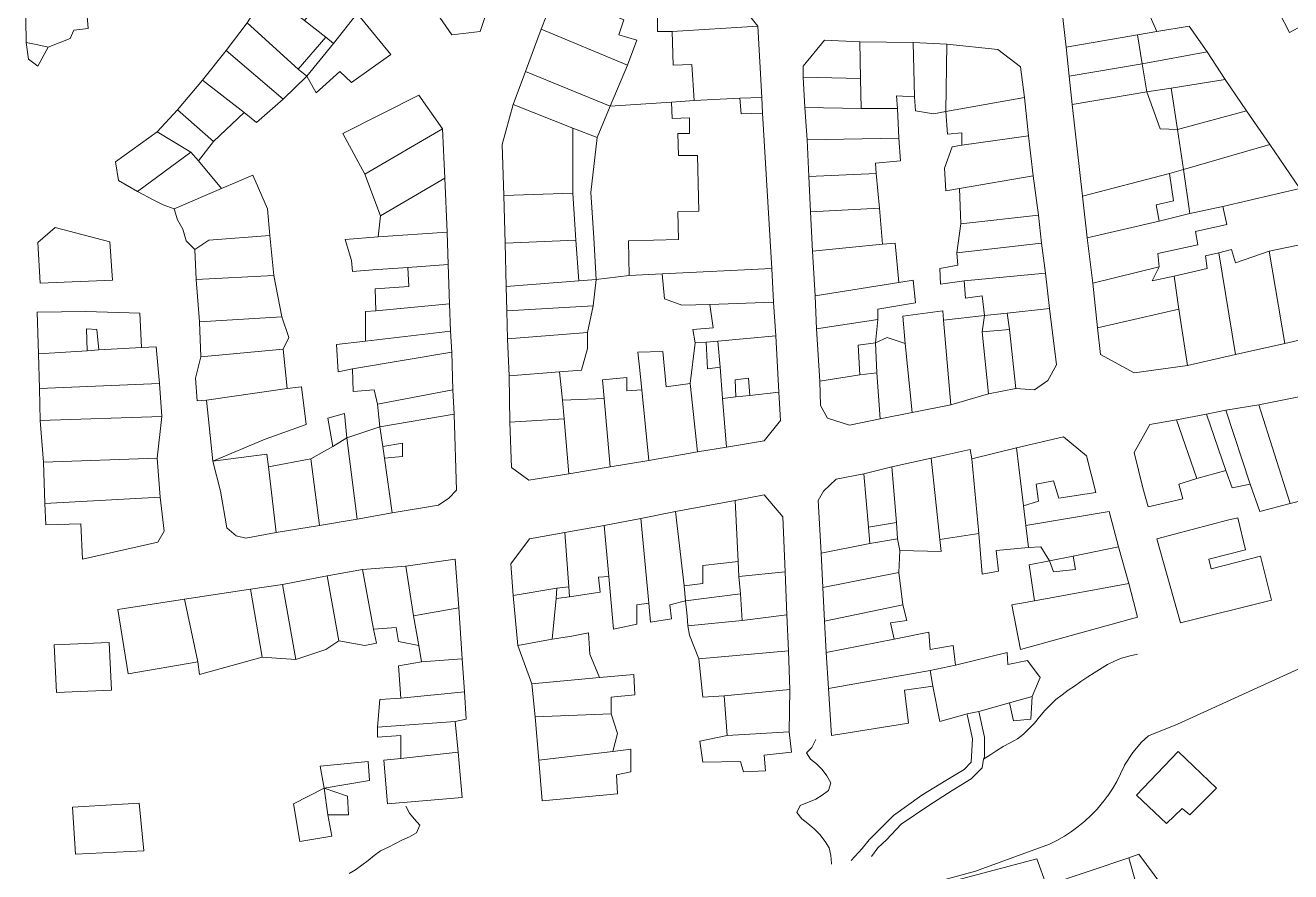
# Model space of a CAD drawing. Header units: inches. Extents: x 1138763 to 1140867, y 1050756 to 1053008.
# Drawn here: x 1140231.6 to 1140433.3, y 1051639.3 to 1051774.2 of the extents above; entities that cross this region are included whole.
import ezdxf

# ---------------------------------------------------------------- set-up
doc = ezdxf.new("R2010")
doc.units = ezdxf.units.IN
doc.header["$MEASUREMENT"] = 0
for name, color, linetype, lineweight in [('LimEdif_AM', 44, 'Continuous', 5), ('ViaPrin_AM', 1, 'Continuous', 15), ('ViaSec_AM', 1, 'Continuous', 18)]:
    doc.layers.add(name, color=color, linetype=linetype, lineweight=lineweight)

msp = doc.modelspace()

# ---------------------------------------------------------------- linework, layer by layer
at = {"layer": 'LimEdif_AM'}
for points in [[(1140245.06, 1051784.62), (1140249.81, 1051784.5), (1140248.94, 1051779.37), (1140248.06, 1051777.87), (1140241.31, 1051777), (1140241.56, 1051773.75), (1140239.31, 1051773.5), (1140238.69, 1051772.12), (1140235.19, 1051770.75), (1140233.56, 1051771.12), (1140231.69, 1051771.5), (1140231.56, 1051782.5), (1140235.81, 1051783.5), (1140245.06, 1051784.62)], [(1140280.94, 1051781.12), (1140284.44, 1051776.12), (1140280.69, 1051771.37), (1140279.44, 1051772.37), (1140276.06, 1051775), (1140280.94, 1051781.12)], [(1140300.06, 1051781.87), (1140304.81, 1051775.5), (1140304.06, 1051773.25), (1140299.56, 1051772.75), (1140295.81, 1051778.12), (1140300.06, 1051781.87)], [(1140409.56, 1051780.12), (1140410.44, 1051776.62), (1140411.94, 1051773.25), (1140408.81, 1051772.75), (1140397.44, 1051770.75), (1140396.81, 1051776.37), (1140401.19, 1051777.75), (1140409.56, 1051780.12)], [(1140436.06, 1051780.5), (1140438.31, 1051775.87), (1140434.44, 1051773.87), (1140433.06, 1051773.12), (1140430.69, 1051777.75), (1140436.06, 1051780.5)], [(1140276.06, 1051775), (1140279.44, 1051772.37), (1140275.06, 1051767.25), (1140266.94, 1051774.62), (1140270.06, 1051779.62), (1140276.06, 1051775)], [(1140326.94, 1051775.12), (1140326.19, 1051772.75), (1140329.06, 1051771.87), (1140327.56, 1051767.87), (1140313.81, 1051773.62), (1140316.19, 1051779.75), (1140326.94, 1051775.12)], [(1140344.56, 1051778.87), (1140348.31, 1051774.12), (1140334.69, 1051773.25), (1140332.31, 1051773.25), (1140332.31, 1051778.5), (1140337.19, 1051778.62), (1140344.56, 1051778.87)], [(1140284.44, 1051776.12), (1140289.81, 1051769.62), (1140283.56, 1051765.12), (1140281.69, 1051766.87), (1140277.94, 1051763.5), (1140276.44, 1051766.12), (1140280.69, 1051771.37), (1140284.44, 1051776.12)], [(1140263.56, 1051770.25), (1140266.94, 1051774.62), (1140275.06, 1051767.25), (1140276.44, 1051766.12), (1140272.69, 1051762.5), (1140263.56, 1051770.25)], [(1140348.31, 1051774.12), (1140348.94, 1051762.75), (1140345.44, 1051762.62), (1140338.19, 1051762.25), (1140337.81, 1051768), (1140334.81, 1051767.87), (1140334.69, 1051773.25), (1140348.31, 1051774.12)], [(1140411.94, 1051773.25), (1140417.06, 1051774.12), (1140419.94, 1051770), (1140409.56, 1051768.12), (1140408.81, 1051772.75), (1140411.94, 1051773.25)], [(1140280.69, 1051771.37), (1140276.44, 1051766.12), (1140275.06, 1051767.25), (1140279.44, 1051772.37), (1140280.69, 1051771.37)], [(1140327.56, 1051767.87), (1140324.81, 1051761.37), (1140311.31, 1051766.87), (1140313.81, 1051773.62), (1140327.56, 1051767.87)], [(1140408.81, 1051772.75), (1140409.56, 1051768.12), (1140397.94, 1051766.12), (1140397.44, 1051770.75), (1140408.81, 1051772.75)], [(1140235.19, 1051770.75), (1140233.56, 1051767.75), (1140232.06, 1051768.87), (1140231.69, 1051771.5), (1140233.56, 1051771.12), (1140235.19, 1051770.75)], [(1140259.81, 1051765.5), (1140263.56, 1051770.25), (1140272.69, 1051762.5), (1140268.44, 1051758.75), (1140266.44, 1051760.37), (1140259.81, 1051765.5)], [(1140355.56, 1051766), (1140355.56, 1051767.75), (1140358.94, 1051771.87), (1140364.56, 1051771.62), (1140364.69, 1051765.75), (1140355.56, 1051766)], [(1140364.56, 1051771.62), (1140373.06, 1051771.5), (1140373.31, 1051762.87), (1140370.44, 1051763), (1140370.56, 1051761), (1140364.81, 1051761), (1140364.69, 1051765.75), (1140364.56, 1051771.62)], [(1140373.06, 1051771.5), (1140378.44, 1051771.25), (1140378.31, 1051760.5), (1140376.31, 1051760.12), (1140373.44, 1051760.62), (1140373.31, 1051762.87), (1140373.06, 1051771.5)], [(1140378.44, 1051771.25), (1140386.56, 1051770.37), (1140390.19, 1051767.62), (1140390.81, 1051762.75), (1140378.31, 1051760.5), (1140378.44, 1051771.25)], [(1140409.56, 1051768.12), (1140410.31, 1051763.62), (1140398.44, 1051761.62), (1140397.94, 1051766.12), (1140409.56, 1051768.12)], [(1140419.94, 1051770), (1140422.81, 1051765.62), (1140414.19, 1051764.25), (1140410.31, 1051763.62), (1140409.56, 1051768.12), (1140419.94, 1051770)], [(1140309.31, 1051761.62), (1140311.31, 1051766.87), (1140324.81, 1051761.37), (1140322.69, 1051756.37), (1140318.81, 1051757.87), (1140309.31, 1051761.62)], [(1140255.81, 1051760.75), (1140259.81, 1051765.5), (1140266.44, 1051760.37), (1140261.56, 1051755.75), (1140255.81, 1051760.75)], [(1140364.69, 1051765.75), (1140364.81, 1051761), (1140355.81, 1051761.12), (1140355.56, 1051766), (1140364.69, 1051765.75)], [(1140414.19, 1051764.25), (1140415.19, 1051757.62), (1140412.44, 1051757.75), (1140410.31, 1051763.62), (1140414.19, 1051764.25)], [(1140422.81, 1051765.62), (1140426.19, 1051760.62), (1140415.19, 1051757.62), (1140414.19, 1051764.25), (1140422.81, 1051765.62)], [(1140298.06, 1051757.75), (1140285.69, 1051750.5), (1140282.19, 1051757), (1140294.31, 1051763.12), (1140298.06, 1051757.75)], [(1140324.81, 1051761.37), (1140334.56, 1051762), (1140334.69, 1051759.37), (1140337.44, 1051759.5), (1140337.44, 1051757), (1140335.56, 1051757), (1140335.69, 1051753.5), (1140338.69, 1051753.5), (1140338.94, 1051744.62), (1140335.56, 1051744.5), (1140335.69, 1051740.12), (1140327.69, 1051739.87), (1140327.81, 1051734.37), (1140322.56, 1051733.75), (1140322.19, 1051740.37), (1140321.69, 1051747.62), (1140322.69, 1051756.37), (1140324.81, 1051761.37)], [(1140345.44, 1051762.62), (1140345.69, 1051760.12), (1140349.06, 1051760.25), (1140350.56, 1051735.5), (1140333.06, 1051734.62), (1140327.81, 1051734.37), (1140327.69, 1051739.87), (1140335.69, 1051740.12), (1140335.56, 1051744.5), (1140338.94, 1051744.62), (1140338.69, 1051753.5), (1140335.69, 1051753.5), (1140335.56, 1051757), (1140337.44, 1051757), (1140337.44, 1051759.5), (1140334.69, 1051759.37), (1140334.56, 1051762), (1140338.19, 1051762.25), (1140345.44, 1051762.62)], [(1140348.94, 1051762.75), (1140349.06, 1051760.25), (1140345.69, 1051760.12), (1140345.44, 1051762.62), (1140348.94, 1051762.75)], [(1140373.31, 1051762.87), (1140373.44, 1051760.62), (1140376.31, 1051760.12), (1140378.31, 1051760.5), (1140378.56, 1051756.87), (1140380.81, 1051757.12), (1140380.81, 1051755.12), (1140379.31, 1051754.87), (1140378.06, 1051751.5), (1140378.31, 1051747.87), (1140380.44, 1051748.25), (1140380.69, 1051742.62), (1140380.06, 1051738), (1140380.19, 1051736), (1140377.31, 1051735.5), (1140377.44, 1051733), (1140381.19, 1051733.5), (1140381.44, 1051730.75), (1140384.06, 1051731.12), (1140384.44, 1051728), (1140377.94, 1051727.25), (1140377.81, 1051728.75), (1140371.44, 1051727.87), (1140371.81, 1051723.5), (1140368.94, 1051724.5), (1140367.06, 1051723.62), (1140367.44, 1051727.37), (1140367.44, 1051729), (1140373.44, 1051730), (1140373.06, 1051733.62), (1140370.81, 1051733.25), (1140370.19, 1051739.5), (1140368.19, 1051739.37), (1140367.69, 1051745.12), (1140367.19, 1051750.62), (1140367.06, 1051752.25), (1140371.06, 1051752.62), (1140370.81, 1051756.25), (1140370.56, 1051761), (1140370.44, 1051763), (1140373.31, 1051762.87)], [(1140390.81, 1051762.75), (1140391.44, 1051756.62), (1140380.81, 1051755.12), (1140380.81, 1051757.12), (1140378.56, 1051756.87), (1140378.31, 1051760.5), (1140390.81, 1051762.75)], [(1140410.31, 1051763.62), (1140412.44, 1051757.75), (1140415.19, 1051757.62), (1140416.19, 1051751.25), (1140413.94, 1051750.62), (1140400.06, 1051747), (1140398.44, 1051761.62), (1140410.31, 1051763.62)], [(1140252.56, 1051757.25), (1140255.81, 1051760.75), (1140261.56, 1051755.75), (1140259.19, 1051752.62), (1140257.94, 1051754), (1140252.56, 1051757.25)], [(1140318.81, 1051757.87), (1140318.81, 1051747.5), (1140307.81, 1051747.12), (1140307.56, 1051755.25), (1140309.31, 1051761.62), (1140318.81, 1051757.87)], [(1140364.81, 1051761), (1140370.56, 1051761), (1140370.81, 1051756.25), (1140356.19, 1051756), (1140355.81, 1051761.12), (1140364.81, 1051761)], [(1140426.19, 1051760.62), (1140429.94, 1051755.25), (1140416.19, 1051751.25), (1140415.19, 1051757.62), (1140426.19, 1051760.62)], [(1140257.94, 1051754), (1140249.44, 1051747.75), (1140246.44, 1051749.5), (1140245.94, 1051752.5), (1140252.56, 1051757.25), (1140257.94, 1051754)], [(1140298.06, 1051757.75), (1140298.44, 1051749.87), (1140288.19, 1051743.87), (1140285.69, 1051750.5), (1140298.06, 1051757.75)], [(1140322.69, 1051756.37), (1140321.69, 1051747.62), (1140322.19, 1051740.37), (1140322.56, 1051733.75), (1140319.81, 1051733.5), (1140319.31, 1051740), (1140318.81, 1051747.5), (1140318.81, 1051757.87), (1140322.69, 1051756.37)], [(1140370.81, 1051756.25), (1140371.06, 1051752.62), (1140367.06, 1051752.25), (1140367.19, 1051750.62), (1140356.44, 1051750.12), (1140356.19, 1051756), (1140370.81, 1051756.25)], [(1140391.44, 1051756.62), (1140392.19, 1051750.25), (1140380.44, 1051748.25), (1140378.31, 1051747.87), (1140378.06, 1051751.5), (1140379.31, 1051754.87), (1140380.81, 1051755.12), (1140391.44, 1051756.62)], [(1140259.19, 1051752.62), (1140262.81, 1051748.25), (1140255.31, 1051745), (1140253.56, 1051745.62), (1140252.06, 1051746.37), (1140249.44, 1051747.75), (1140257.94, 1051754), (1140259.19, 1051752.62)], [(1140429.94, 1051755.25), (1140434.69, 1051748.25), (1140422.44, 1051745.37), (1140417.19, 1051744.25), (1140416.19, 1051751.25), (1140429.94, 1051755.25)], [(1140262.81, 1051748.25), (1140267.81, 1051750.37), (1140270.19, 1051745), (1140270.56, 1051740.75), (1140260.81, 1051740), (1140258.56, 1051738.5), (1140257.19, 1051739.87), (1140256.69, 1051741.75), (1140255.81, 1051743.25), (1140255.31, 1051745), (1140262.81, 1051748.25)], [(1140298.44, 1051749.87), (1140298.81, 1051741.25), (1140287.81, 1051740.5), (1140288.19, 1051743.87), (1140298.44, 1051749.87)], [(1140367.19, 1051750.62), (1140367.69, 1051745.12), (1140356.69, 1051744.5), (1140356.44, 1051750.12), (1140367.19, 1051750.62)], [(1140392.19, 1051750.25), (1140393.06, 1051744), (1140380.69, 1051742.62), (1140380.44, 1051748.25), (1140392.19, 1051750.25)], [(1140413.94, 1051750.62), (1140414.56, 1051746.25), (1140411.81, 1051745.62), (1140412.31, 1051743), (1140400.81, 1051740.37), (1140400.06, 1051747), (1140413.94, 1051750.62)], [(1140416.19, 1051751.25), (1140417.19, 1051744.25), (1140412.31, 1051743), (1140411.81, 1051745.62), (1140414.56, 1051746.25), (1140413.94, 1051750.62), (1140416.19, 1051751.25)], [(1140318.81, 1051747.5), (1140319.31, 1051740), (1140308.06, 1051739.5), (1140307.81, 1051747.12), (1140318.81, 1051747.5)], [(1140367.69, 1051745.12), (1140368.19, 1051739.37), (1140357.06, 1051738.25), (1140356.69, 1051744.5), (1140367.69, 1051745.12)], [(1140393.06, 1051744), (1140393.56, 1051739.5), (1140380.06, 1051738), (1140380.69, 1051742.62), (1140393.06, 1051744)], [(1140422.44, 1051745.37), (1140423.06, 1051742.5), (1140418.06, 1051741.37), (1140418.44, 1051739.25), (1140412.06, 1051737.87), (1140412.31, 1051735.75), (1140401.69, 1051733.12), (1140400.81, 1051740.37), (1140412.31, 1051743), (1140417.19, 1051744.25), (1140422.44, 1051745.37)], [(1140233.94, 1051733.12), (1140233.56, 1051739.62), (1140236.31, 1051742), (1140245.06, 1051739.75), (1140245.44, 1051733.62), (1140233.94, 1051733.12)], [(1140270.56, 1051740.75), (1140271.19, 1051734.37), (1140258.81, 1051733.75), (1140258.56, 1051738.5), (1140260.81, 1051740), (1140270.56, 1051740.75)], [(1140298.81, 1051741.25), (1140298.94, 1051736.12), (1140292.56, 1051735.62), (1140286.94, 1051735.25), (1140283.69, 1051735), (1140283.56, 1051736.75), (1140282.56, 1051740.12), (1140287.81, 1051740.5), (1140298.81, 1051741.25)], [(1140319.31, 1051740), (1140319.81, 1051733.5), (1140308.19, 1051732.62), (1140308.06, 1051739.5), (1140319.31, 1051740)], [(1140368.19, 1051739.37), (1140370.19, 1051739.5), (1140370.81, 1051733.25), (1140357.44, 1051731.12), (1140357.06, 1051738.25), (1140368.19, 1051739.37)], [(1140393.56, 1051739.5), (1140394.19, 1051734.75), (1140381.19, 1051733.5), (1140377.44, 1051733), (1140377.31, 1051735.5), (1140380.19, 1051736), (1140380.06, 1051738), (1140393.56, 1051739.5)], [(1140414.69, 1051734.25), (1140419.94, 1051735.5), (1140419.69, 1051737.5), (1140421.81, 1051738), (1140424.44, 1051721.75), (1140416.81, 1051720), (1140415.44, 1051729), (1140414.69, 1051734.25)], [(1140421.81, 1051738), (1140423.81, 1051738.5), (1140424.44, 1051736.37), (1140429.81, 1051738.25), (1140432.31, 1051723.5), (1140424.44, 1051721.75), (1140421.81, 1051738)], [(1140429.81, 1051738.25), (1140435.19, 1051739.37), (1140436.31, 1051732.62), (1140437.56, 1051724.75), (1140432.31, 1051723.5), (1140429.81, 1051738.25)], [(1140298.94, 1051736.12), (1140299.19, 1051729.87), (1140287.44, 1051728.75), (1140287.31, 1051732.25), (1140292.69, 1051732.62), (1140292.56, 1051735.62), (1140298.94, 1051736.12)], [(1140271.19, 1051734.37), (1140272.44, 1051727.75), (1140259.31, 1051727), (1140258.81, 1051733.75), (1140271.19, 1051734.37)], [(1140322.56, 1051733.75), (1140322.06, 1051729.5), (1140308.31, 1051728.75), (1140308.19, 1051732.62), (1140319.81, 1051733.5), (1140322.56, 1051733.75)], [(1140333.06, 1051734.62), (1140333.44, 1051730.62), (1140336.19, 1051729.62), (1140340.69, 1051729.75), (1140341.19, 1051726), (1140337.94, 1051725.75), (1140338.31, 1051723.62), (1140337.56, 1051717.12), (1140333.69, 1051716.62), (1140333.19, 1051722.25), (1140329.19, 1051722.12), (1140329.44, 1051719.75), (1140329.81, 1051716.12), (1140327.44, 1051716), (1140327.44, 1051718.12), (1140323.56, 1051717.75), (1140323.81, 1051714.75), (1140317.19, 1051714.5), (1140316.69, 1051719), (1140320.19, 1051719.25), (1140321.19, 1051722.75), (1140321.19, 1051725.25), (1140322.06, 1051729.5), (1140322.56, 1051733.75), (1140327.81, 1051734.37), (1140333.06, 1051734.62)], [(1140350.56, 1051735.5), (1140350.81, 1051730.12), (1140340.69, 1051729.75), (1140336.19, 1051729.62), (1140333.44, 1051730.62), (1140333.06, 1051734.62), (1140350.56, 1051735.5)], [(1140394.19, 1051734.75), (1140394.81, 1051729.12), (1140388.06, 1051728.37), (1140384.44, 1051728), (1140384.06, 1051731.12), (1140381.44, 1051730.75), (1140381.19, 1051733.5), (1140394.19, 1051734.75)], [(1140412.31, 1051735.75), (1140411.19, 1051733.5), (1140414.69, 1051734.25), (1140415.44, 1051729), (1140402.44, 1051726), (1140401.69, 1051733.12), (1140412.31, 1051735.75)], [(1140370.81, 1051733.25), (1140373.06, 1051733.62), (1140373.44, 1051730), (1140367.44, 1051729), (1140367.44, 1051727.37), (1140357.69, 1051725.87), (1140357.44, 1051731.12), (1140370.81, 1051733.25)], [(1140299.19, 1051729.87), (1140299.31, 1051725.5), (1140285.81, 1051723.87), (1140285.81, 1051728.62), (1140287.44, 1051728.75), (1140299.19, 1051729.87)], [(1140350.81, 1051730.12), (1140351.19, 1051724.75), (1140341.94, 1051723.87), (1140340.06, 1051723.75), (1140338.31, 1051723.62), (1140337.94, 1051725.75), (1140341.19, 1051726), (1140340.69, 1051729.75), (1140350.81, 1051730.12)], [(1140250.06, 1051722.87), (1140243.31, 1051722.5), (1140242.94, 1051725.75), (1140241.31, 1051725.87), (1140241.44, 1051722.37), (1140233.69, 1051721.87), (1140233.44, 1051728.5), (1140241.19, 1051728.62), (1140249.81, 1051728.37), (1140250.06, 1051722.87)], [(1140272.44, 1051727.75), (1140273.56, 1051724.5), (1140272.69, 1051722.62), (1140259.56, 1051721.37), (1140259.31, 1051727), (1140272.44, 1051727.75)], [(1140322.06, 1051729.5), (1140321.19, 1051725.25), (1140308.44, 1051724.25), (1140308.31, 1051728.75), (1140322.06, 1051729.5)], [(1140377.94, 1051727.25), (1140379.06, 1051713.75), (1140372.94, 1051712.5), (1140371.81, 1051723.5), (1140371.44, 1051727.87), (1140377.81, 1051728.75), (1140377.94, 1051727.25)], [(1140384.44, 1051728), (1140384.06, 1051725.37), (1140385.06, 1051715.5), (1140379.06, 1051713.75), (1140377.94, 1051727.25), (1140384.44, 1051728)], [(1140388.06, 1051728.37), (1140388.44, 1051725.75), (1140384.06, 1051725.37), (1140384.44, 1051728), (1140388.06, 1051728.37)], [(1140394.81, 1051729.12), (1140395.94, 1051720.12), (1140394.56, 1051717.62), (1140392.44, 1051716.12), (1140389.44, 1051716.37), (1140388.44, 1051725.75), (1140388.06, 1051728.37), (1140394.81, 1051729.12)], [(1140415.44, 1051729), (1140416.81, 1051720), (1140408.31, 1051718.87), (1140402.94, 1051721.75), (1140402.44, 1051726), (1140415.44, 1051729)], [(1140243.31, 1051722.5), (1140241.44, 1051722.37), (1140241.31, 1051725.87), (1140242.94, 1051725.75), (1140243.31, 1051722.5)], [(1140367.44, 1051727.37), (1140367.06, 1051723.62), (1140364.31, 1051723.25), (1140364.56, 1051718.5), (1140358.19, 1051717.5), (1140357.69, 1051725.87), (1140367.44, 1051727.37)], [(1140388.44, 1051725.75), (1140389.44, 1051716.37), (1140385.06, 1051715.5), (1140384.06, 1051725.37), (1140388.44, 1051725.75)], [(1140299.31, 1051725.5), (1140299.56, 1051722.12), (1140283.69, 1051719.5), (1140281.44, 1051719), (1140281.19, 1051723.37), (1140285.81, 1051723.87), (1140299.31, 1051725.5)], [(1140321.19, 1051725.25), (1140321.19, 1051722.75), (1140320.19, 1051719.25), (1140316.69, 1051719), (1140308.69, 1051718.37), (1140308.44, 1051724.25), (1140321.19, 1051725.25)], [(1140340.06, 1051723.75), (1140340.31, 1051719.5), (1140342.31, 1051719.75), (1140342.69, 1051714.75), (1140343.31, 1051707), (1140338.69, 1051706.25), (1140337.56, 1051717.12), (1140338.31, 1051723.62), (1140340.06, 1051723.75)], [(1140341.94, 1051723.87), (1140342.31, 1051719.75), (1140340.31, 1051719.5), (1140340.06, 1051723.75), (1140341.94, 1051723.87)], [(1140351.19, 1051724.75), (1140351.69, 1051715.75), (1140347.06, 1051715.25), (1140346.81, 1051718), (1140344.69, 1051717.75), (1140344.81, 1051715), (1140342.69, 1051714.75), (1140342.31, 1051719.75), (1140341.94, 1051723.87), (1140351.19, 1051724.75)], [(1140371.81, 1051723.5), (1140372.94, 1051712.5), (1140367.81, 1051711.5), (1140367.31, 1051718.87), (1140367.06, 1051723.62), (1140368.94, 1051724.5), (1140371.81, 1051723.5)], [(1140250.06, 1051722.87), (1140252.44, 1051723), (1140252.94, 1051717.12), (1140233.81, 1051716.37), (1140233.69, 1051721.87), (1140241.44, 1051722.37), (1140243.31, 1051722.5), (1140250.06, 1051722.87)], [(1140272.69, 1051722.62), (1140273.31, 1051716.37), (1140260.44, 1051714.5), (1140258.94, 1051714.37), (1140258.69, 1051718), (1140259.56, 1051721.37), (1140272.69, 1051722.62)], [(1140299.56, 1051722.12), (1140299.69, 1051716.12), (1140287.69, 1051713.87), (1140287.19, 1051716.12), (1140283.81, 1051715.87), (1140283.69, 1051719.5), (1140299.56, 1051722.12)], [(1140337.56, 1051717.12), (1140338.69, 1051706.25), (1140330.94, 1051704.87), (1140329.81, 1051716.12), (1140329.44, 1051719.75), (1140329.19, 1051722.12), (1140333.19, 1051722.25), (1140333.69, 1051716.62), (1140337.56, 1051717.12)], [(1140367.31, 1051718.87), (1140364.56, 1051718.5), (1140364.31, 1051723.25), (1140367.06, 1051723.62), (1140367.31, 1051718.87)], [(1140316.69, 1051719), (1140317.19, 1051714.5), (1140317.44, 1051711.5), (1140308.81, 1051711), (1140308.69, 1051718.37), (1140316.69, 1051719)], [(1140329.81, 1051716.12), (1140330.94, 1051704.87), (1140324.81, 1051703.87), (1140323.81, 1051714.75), (1140323.56, 1051717.75), (1140327.44, 1051718.12), (1140327.44, 1051716), (1140329.81, 1051716.12)], [(1140347.06, 1051715.25), (1140344.81, 1051715), (1140344.69, 1051717.75), (1140346.81, 1051718), (1140347.06, 1051715.25)], [(1140367.31, 1051718.87), (1140367.81, 1051711.5), (1140362.94, 1051710.5), (1140359.44, 1051711.62), (1140358.31, 1051713.62), (1140358.19, 1051717.5), (1140364.56, 1051718.5), (1140367.31, 1051718.87)], [(1140252.94, 1051717.12), (1140253.31, 1051711.87), (1140233.94, 1051711.25), (1140233.81, 1051716.37), (1140252.94, 1051717.12)], [(1140273.31, 1051716.37), (1140275.56, 1051716.62), (1140276.31, 1051710.62), (1140269.81, 1051708.25), (1140261.44, 1051704.75), (1140260.44, 1051714.5), (1140273.31, 1051716.37)], [(1140299.69, 1051716.12), (1140299.94, 1051712.25), (1140288.06, 1051710.25), (1140287.69, 1051713.87), (1140299.69, 1051716.12)], [(1140351.69, 1051715.75), (1140351.94, 1051711.25), (1140349.31, 1051708), (1140343.31, 1051707), (1140342.69, 1051714.75), (1140344.81, 1051715), (1140347.06, 1051715.25), (1140351.69, 1051715.75)], [(1140323.81, 1051714.75), (1140324.81, 1051703.87), (1140318.19, 1051702.75), (1140317.44, 1051711.5), (1140317.19, 1051714.5), (1140323.81, 1051714.75)], [(1140422.94, 1051712.87), (1140428.19, 1051713.75), (1140433.19, 1051698), (1140428.31, 1051696.75), (1140426.81, 1051701.12), (1140422.94, 1051712.87)], [(1140428.19, 1051713.75), (1140434.56, 1051715), (1140439.06, 1051699.5), (1140433.19, 1051698), (1140428.19, 1051713.75)], [(1140253.31, 1051711.87), (1140252.56, 1051705.25), (1140234.44, 1051704.62), (1140233.94, 1051711.25), (1140253.31, 1051711.87)], [(1140282.81, 1051708.5), (1140280.56, 1051707.12), (1140279.81, 1051711.62), (1140282.44, 1051712.37), (1140282.81, 1051708.5)], [(1140299.94, 1051712.25), (1140300.31, 1051700.12), (1140299.06, 1051698.87), (1140297.44, 1051697.75), (1140290.06, 1051696.5), (1140288.81, 1051705.25), (1140291.69, 1051705.5), (1140291.69, 1051707.62), (1140288.56, 1051707.12), (1140288.06, 1051710.25), (1140299.94, 1051712.25)], [(1140415.06, 1051711.37), (1140419.81, 1051712.25), (1140422.94, 1051703.25), (1140418.31, 1051702), (1140415.06, 1051711.37)], [(1140419.81, 1051712.25), (1140422.94, 1051712.87), (1140426.81, 1051701.12), (1140423.94, 1051700.5), (1140422.94, 1051703.25), (1140419.81, 1051712.25)], [(1140282.81, 1051708.5), (1140288.06, 1051710.25), (1140288.56, 1051707.12), (1140288.81, 1051705.25), (1140290.06, 1051696.5), (1140284.44, 1051695.5), (1140282.81, 1051708.5)], [(1140317.44, 1051711.5), (1140318.19, 1051702.75), (1140311.81, 1051701.75), (1140309.06, 1051703.75), (1140308.81, 1051711), (1140317.44, 1051711.5)], [(1140418.31, 1051702), (1140415.44, 1051701.12), (1140416.06, 1051698.75), (1140410.56, 1051697.5), (1140409.69, 1051700.5), (1140408.31, 1051706.12), (1140410.81, 1051710.62), (1140415.06, 1051711.37), (1140418.31, 1051702)], [(1140282.81, 1051708.5), (1140284.44, 1051695.5), (1140278.44, 1051694.5), (1140277.06, 1051705.12), (1140280.56, 1051707.12), (1140282.81, 1051708.5)], [(1140288.81, 1051705.25), (1140288.56, 1051707.12), (1140291.69, 1051707.62), (1140291.69, 1051705.5), (1140288.81, 1051705.25)], [(1140389.56, 1051706.87), (1140397.06, 1051708.62), (1140400.69, 1051705.62), (1140402.19, 1051699.75), (1140396.31, 1051698.87), (1140395.44, 1051701.62), (1140392.69, 1051701.12), (1140393.06, 1051698.37), (1140390.69, 1051697.62), (1140389.56, 1051706.87)], [(1140261.44, 1051704.75), (1140270.06, 1051705.87), (1140270.31, 1051703.87), (1140271.56, 1051693.37), (1140266.69, 1051692.5), (1140265.19, 1051692.87), (1140263.69, 1051694.12), (1140262.69, 1051700), (1140261.44, 1051704.75)], [(1140375.94, 1051705.25), (1140382.19, 1051706.62), (1140382.44, 1051705.12), (1140383.56, 1051693.25), (1140377.31, 1051692.25), (1140375.94, 1051705.25)], [(1140382.44, 1051705.12), (1140389.56, 1051706.87), (1140390.69, 1051697.62), (1140391.06, 1051694.5), (1140391.44, 1051691), (1140386.31, 1051690.5), (1140386.69, 1051687.25), (1140384.06, 1051686.75), (1140383.56, 1051693.25), (1140382.44, 1051705.12)], [(1140252.56, 1051705.25), (1140253.06, 1051699), (1140234.69, 1051698), (1140234.44, 1051704.62), (1140252.56, 1051705.25)], [(1140270.31, 1051703.87), (1140277.06, 1051705.12), (1140278.44, 1051694.5), (1140271.56, 1051693.37), (1140270.31, 1051703.87)], [(1140365.19, 1051702.75), (1140369.69, 1051703.87), (1140370.44, 1051695), (1140365.94, 1051694.25), (1140365.19, 1051702.75)], [(1140369.69, 1051703.87), (1140375.94, 1051705.25), (1140377.31, 1051692.25), (1140377.56, 1051690.37), (1140370.94, 1051690.5), (1140370.56, 1051692.37), (1140370.44, 1051695), (1140369.69, 1051703.87)], [(1140365.94, 1051694.25), (1140366.19, 1051691.62), (1140358.44, 1051690.12), (1140357.94, 1051698.5), (1140358.81, 1051700), (1140360.81, 1051701.87), (1140365.19, 1051702.75), (1140365.94, 1051694.25)], [(1140253.06, 1051699), (1140253.69, 1051693.62), (1140252.69, 1051691.87), (1140240.69, 1051689.12), (1140240.44, 1051694.75), (1140234.81, 1051694.62), (1140234.69, 1051698), (1140253.06, 1051699)], [(1140335.19, 1051696.75), (1140344.69, 1051698.5), (1140345.19, 1051688.75), (1140339.56, 1051688.12), (1140339.56, 1051685.25), (1140336.56, 1051684.87), (1140335.19, 1051696.75)], [(1140345.19, 1051688.75), (1140344.69, 1051698.5), (1140349.31, 1051699.37), (1140352.31, 1051695.87), (1140352.69, 1051687.12), (1140345.31, 1051686.37), (1140345.19, 1051688.75)], [(1140323.81, 1051694.5), (1140329.69, 1051695.62), (1140330.94, 1051682.12), (1140329.06, 1051681.87), (1140329.06, 1051678.75), (1140325.31, 1051678), (1140324.56, 1051686.37), (1140323.81, 1051694.5)], [(1140329.69, 1051695.62), (1140335.19, 1051696.75), (1140336.56, 1051684.87), (1140336.81, 1051682.5), (1140334.31, 1051681.87), (1140334.56, 1051679.62), (1140331.19, 1051679.12), (1140330.94, 1051682.12), (1140329.69, 1051695.62)], [(1140391.06, 1051694.5), (1140404.31, 1051696.75), (1140405.81, 1051691.12), (1140398.56, 1051689.62), (1140394.81, 1051688.87), (1140393.44, 1051691.12), (1140391.44, 1051691), (1140391.06, 1051694.5)], [(1140415.69, 1051679), (1140411.94, 1051692.37), (1140423.19, 1051695.37), (1140424.81, 1051695.75), (1140426.06, 1051690.62), (1140420.19, 1051689.12), (1140420.56, 1051687.62), (1140428.44, 1051689.62), (1140430.19, 1051682.62), (1140415.69, 1051679)], [(1140317.56, 1051693.37), (1140323.81, 1051694.5), (1140324.56, 1051686.37), (1140322.94, 1051686.25), (1140323.19, 1051683.87), (1140318.31, 1051683.12), (1140318.19, 1051684.75), (1140317.56, 1051693.37)], [(1140370.44, 1051695), (1140370.56, 1051692.37), (1140366.19, 1051691.62), (1140365.94, 1051694.25), (1140370.44, 1051695)], [(1140318.19, 1051684.75), (1140316.31, 1051684.5), (1140309.31, 1051683.37), (1140308.94, 1051688.37), (1140311.94, 1051692.37), (1140317.56, 1051693.37), (1140318.19, 1051684.75)], [(1140370.56, 1051692.37), (1140370.94, 1051690.5), (1140370.81, 1051687), (1140358.69, 1051684.62), (1140358.44, 1051690.12), (1140366.19, 1051691.62), (1140370.56, 1051692.37)], [(1140405.81, 1051691.12), (1140407.44, 1051685.25), (1140392.44, 1051682.5), (1140391.56, 1051688.25), (1140394.81, 1051688.87), (1140395.44, 1051687.12), (1140398.94, 1051687.5), (1140398.56, 1051689.62), (1140405.81, 1051691.12)], [(1140398.56, 1051689.62), (1140398.94, 1051687.5), (1140395.44, 1051687.12), (1140394.81, 1051688.87), (1140398.56, 1051689.62)], [(1140279.69, 1051686.5), (1140285.31, 1051687.5), (1140287.06, 1051678), (1140287.56, 1051675.75), (1140285.69, 1051675.37), (1140281.56, 1051676.12), (1140279.69, 1051686.5)], [(1140285.31, 1051687.5), (1140292.19, 1051688), (1140293.44, 1051680.12), (1140294.31, 1051675.37), (1140291.06, 1051676), (1140290.69, 1051678.25), (1140287.06, 1051678), (1140285.31, 1051687.5)], [(1140292.19, 1051688), (1140300.06, 1051689.12), (1140300.69, 1051681.37), (1140293.44, 1051680.12), (1140292.19, 1051688)], [(1140345.31, 1051686.37), (1140345.56, 1051683.62), (1140336.81, 1051682.5), (1140336.56, 1051684.87), (1140339.56, 1051685.25), (1140339.56, 1051688.12), (1140345.19, 1051688.75), (1140345.31, 1051686.37)], [(1140272.56, 1051685.12), (1140279.69, 1051686.5), (1140281.56, 1051676.12), (1140279.44, 1051674.75), (1140274.69, 1051673.12), (1140272.56, 1051685.12)], [(1140352.69, 1051687.12), (1140352.94, 1051680.25), (1140345.81, 1051679.37), (1140345.56, 1051683.62), (1140345.31, 1051686.37), (1140352.69, 1051687.12)], [(1140370.81, 1051687), (1140371.44, 1051681.87), (1140358.94, 1051679.25), (1140358.69, 1051684.62), (1140370.81, 1051687)], [(1140256.94, 1051682.75), (1140267.44, 1051684.37), (1140269.31, 1051673.5), (1140259.31, 1051670.75), (1140259.06, 1051672.75), (1140256.94, 1051682.75)], [(1140267.44, 1051684.37), (1140272.56, 1051685.12), (1140274.69, 1051673.12), (1140269.31, 1051673.5), (1140267.44, 1051684.37)], [(1140316.31, 1051684.5), (1140316.19, 1051682.87), (1140315.56, 1051676.37), (1140310.06, 1051675.37), (1140309.31, 1051683.37), (1140316.31, 1051684.5)], [(1140318.19, 1051684.75), (1140318.31, 1051683.12), (1140316.19, 1051682.87), (1140316.31, 1051684.5), (1140318.19, 1051684.75)], [(1140345.56, 1051683.62), (1140345.81, 1051679.37), (1140337.19, 1051678.5), (1140337.06, 1051680.12), (1140336.81, 1051682.5), (1140345.56, 1051683.62)], [(1140407.44, 1051685.25), (1140408.19, 1051682.37), (1140408.81, 1051679.87), (1140390.19, 1051674.75), (1140388.81, 1051681.87), (1140390.94, 1051682.25), (1140392.44, 1051682.5), (1140407.44, 1051685.25)], [(1140259.06, 1051672.75), (1140247.94, 1051670.87), (1140246.31, 1051681.12), (1140256.94, 1051682.75), (1140259.06, 1051672.75)], [(1140300.69, 1051681.37), (1140301.19, 1051673.25), (1140294.69, 1051672.75), (1140294.31, 1051675.37), (1140293.44, 1051680.12), (1140300.69, 1051681.37)], [(1140371.44, 1051681.87), (1140372.06, 1051679.37), (1140369.44, 1051679), (1140370.06, 1051676.37), (1140359.19, 1051674.25), (1140358.94, 1051679.25), (1140371.44, 1051681.87)], [(1140352.94, 1051680.25), (1140353.19, 1051674.5), (1140338.94, 1051673.25), (1140337.44, 1051677), (1140337.19, 1051678.5), (1140345.81, 1051679.37), (1140352.94, 1051680.25)], [(1140315.56, 1051676.37), (1140318.69, 1051676.87), (1140321.31, 1051677.37), (1140321.56, 1051674), (1140323.06, 1051670.25), (1140312.31, 1051669.25), (1140310.06, 1051675.37), (1140315.56, 1051676.37)], [(1140370.06, 1051676.37), (1140375.56, 1051677.5), (1140375.81, 1051674.75), (1140379.44, 1051675.37), (1140379.81, 1051672.25), (1140375.81, 1051671.37), (1140359.56, 1051668.5), (1140359.19, 1051674.25), (1140370.06, 1051676.37)], [(1140236.56, 1051667.87), (1140236.19, 1051675.5), (1140244.94, 1051675.87), (1140245.31, 1051668.25), (1140236.56, 1051667.87)], [(1140301.19, 1051673.25), (1140301.56, 1051668), (1140291.44, 1051667), (1140291.06, 1051672.12), (1140294.69, 1051672.75), (1140301.19, 1051673.25)], [(1140353.19, 1051674.5), (1140353.44, 1051668.37), (1140342.94, 1051667.37), (1140339.56, 1051667.12), (1140338.94, 1051673.25), (1140353.19, 1051674.5)], [(1140379.81, 1051672.25), (1140388.06, 1051674.25), (1140388.19, 1051672.37), (1140391.31, 1051673), (1140393.31, 1051670.25), (1140392.06, 1051667.25), (1140388.44, 1051666.25), (1140383.56, 1051664.87), (1140381.69, 1051664.5), (1140377.31, 1051663.25), (1140376.19, 1051668.87), (1140375.81, 1051671.37), (1140379.81, 1051672.25)], [(1140376.19, 1051668.87), (1140371.69, 1051668.25), (1140372.31, 1051663), (1140360.06, 1051661), (1140359.56, 1051668.5), (1140375.81, 1051671.37), (1140376.19, 1051668.87)], [(1140323.06, 1051670.25), (1140328.56, 1051670.75), (1140328.69, 1051667.5), (1140324.94, 1051667.12), (1140324.94, 1051664.5), (1140312.81, 1051664), (1140312.31, 1051669.25), (1140323.06, 1051670.25)], [(1140301.56, 1051668), (1140301.81, 1051663.62), (1140300.06, 1051663.25), (1140287.69, 1051662.37), (1140288.06, 1051666.75), (1140291.44, 1051667), (1140301.56, 1051668)], [(1140353.44, 1051668.37), (1140353.31, 1051661.62), (1140343.44, 1051661), (1140342.94, 1051667.37), (1140353.44, 1051668.37)], [(1140392.06, 1051667.25), (1140391.81, 1051663.62), (1140389.06, 1051663.37), (1140388.44, 1051666.25), (1140392.06, 1051667.25)], [(1140300.06, 1051663.25), (1140300.56, 1051658.37), (1140291.44, 1051657.37), (1140291.44, 1051661), (1140287.69, 1051660.75), (1140287.69, 1051662.37), (1140300.06, 1051663.25)], [(1140324.94, 1051664.5), (1140325.94, 1051661.37), (1140325.19, 1051658.5), (1140313.44, 1051657.12), (1140312.81, 1051664), (1140324.94, 1051664.5)], [(1140353.31, 1051661.62), (1140353.69, 1051658.37), (1140349.31, 1051657.87), (1140349.56, 1051655.37), (1140346.06, 1051655.25), (1140345.56, 1051656.87), (1140339.56, 1051656.75), (1140339.06, 1051660.12), (1140343.44, 1051661), (1140353.31, 1051661.62)], [(1140300.56, 1051658.37), (1140301.19, 1051651.12), (1140289.31, 1051650.12), (1140288.69, 1051657.12), (1140291.44, 1051657.37), (1140300.56, 1051658.37)], [(1140325.19, 1051658.5), (1140328.06, 1051658.87), (1140328.06, 1051655.25), (1140325.81, 1051654.75), (1140325.94, 1051651.75), (1140313.94, 1051650.62), (1140313.44, 1051657.12), (1140325.19, 1051658.5)], [(1140413.44, 1051647), (1140408.69, 1051651.5), (1140415.31, 1051658.5), (1140421.44, 1051652.62), (1140417.19, 1051648.37), (1140415.94, 1051649.37), (1140413.44, 1051647)], [(1140279.19, 1051652.62), (1140278.56, 1051656.12), (1140286.19, 1051656.87), (1140286.44, 1051653.87), (1140279.19, 1051652.62)], [(1140279.19, 1051652.62), (1140279.81, 1051648.37), (1140280.44, 1051645), (1140275.31, 1051644.12), (1140274.31, 1051650.12), (1140279.19, 1051652.62)], [(1140279.19, 1051652.62), (1140282.94, 1051651.37), (1140283.06, 1051648.37), (1140279.81, 1051648.37), (1140279.19, 1051652.62)], [(1140239.56, 1051642.12), (1140239.06, 1051649.62), (1140249.69, 1051650.25), (1140250.44, 1051642.62), (1140239.56, 1051642.12)], [(1140372.19, 1051635.87), (1140392.81, 1051641.37), (1140394.31, 1051637.12), (1140397.94, 1051625.12), (1140377.31, 1051618.87), (1140374.56, 1051628.25), (1140372.19, 1051635.87)], [(1140394.31, 1051637.12), (1140407.44, 1051641.5), (1140409.94, 1051632.62), (1140410.94, 1051629.25), (1140397.94, 1051625.12), (1140394.31, 1051637.12)], [(1140407.44, 1051641.5), (1140409.06, 1051642.12), (1140413.94, 1051635.5), (1140414.44, 1051634), (1140409.94, 1051632.62), (1140407.44, 1051641.5)]]:
    msp.add_lwpolyline(points, dxfattribs=at)
at = {"layer": 'ViaPrin_AM'}
msp.add_lwpolyline([(1140372.55, 1051636.54), (1140383, 1051639.38), (1140394.79, 1051643.69), (1140396, 1051644.3), (1140397.18, 1051644.98), (1140398.31, 1051645.72), (1140399.4, 1051646.52), (1140400.45, 1051647.39), (1140401.44, 1051648.31), (1140402.38, 1051649.29), (1140403.26, 1051650.33), (1140403.35, 1051650.44), (1140403.98, 1051651.28), (1140404.08, 1051651.41), (1140404.84, 1051652.53), (1140405.53, 1051653.7), (1140406.15, 1051654.91), (1140406.7, 1051656.15), (1140406.76, 1051656.29), (1140408.11, 1051658.3), (1140409.47, 1051659.97), (1140410.58, 1051660.98), (1140415.19, 1051662.84), (1140456.79, 1051681.8)], dxfattribs=at)
at = {"layer": 'ViaSec_AM'}
for points in [[(1140384.31, 1051657.25), (1140385.44, 1051658), (1140386.44, 1051658.62), (1140387.44, 1051659.25), (1140388.56, 1051659.87), (1140389.69, 1051660.5), (1140390.69, 1051661.25), (1140391.56, 1051662.12), (1140392.44, 1051663), (1140393.19, 1051664), (1140394.06, 1051665), (1140394.94, 1051665.87), (1140395.81, 1051666.75), (1140396.81, 1051667.5), (1140397.81, 1051668.25), (1140398.81, 1051668.87), (1140399.81, 1051669.62), (1140400.94, 1051670.37), (1140401.94, 1051671), (1140404.06, 1051672.37), (1140405.19, 1051672.87), (1140406.31, 1051673.37), (1140407.69, 1051673.75), (1140408.81, 1051674)], [(1140363.19, 1051641.12), (1140364.94, 1051643), (1140366.06, 1051644.37), (1140367.44, 1051645.75), (1140369.94, 1051648.25), (1140374.44, 1051651.5), (1140378.31, 1051653.87), (1140381.19, 1051655.62), (1140382.31, 1051656.75), (1140382.56, 1051660.5), (1140381.69, 1051664.37)], [(1140383.56, 1051664.87), (1140384.44, 1051660.75), (1140384.44, 1051657.62), (1140384.31, 1051657.25), (1140384.06, 1051655.87), (1140382.31, 1051654.12), (1140379.31, 1051652.25), (1140375.56, 1051649.87), (1140371.19, 1051646.87), (1140368.81, 1051644.37), (1140367.44, 1051643.12), (1140366.44, 1051641.75)], [(1140357.56, 1051660.37), (1140356.94, 1051659.12), (1140356.06, 1051658.25), (1140356.69, 1051657.25), (1140357.69, 1051656.5), (1140358.56, 1051655.62), (1140359.31, 1051654.62), (1140359.94, 1051653.5), (1140359.56, 1051652.25), (1140358.56, 1051651.5), (1140357.56, 1051650.87), (1140355.06, 1051649.87), (1140354.56, 1051648.75), (1140355.31, 1051647.75), (1140356.31, 1051647), (1140357.31, 1051646.12), (1140358.19, 1051645.25), (1140359.06, 1051644.12), (1140359.69, 1051643.12), (1140359.94, 1051641.87), (1140360.06, 1051640.62), (1140360.06, 1051640.5)], [(1140292.19, 1051649.75), (1140292.81, 1051648.62), (1140293.56, 1051647.75), (1140294.44, 1051646.75), (1140293.94, 1051645.5), (1140292.81, 1051644.87), (1140291.69, 1051644.37), (1140290.44, 1051643.75), (1140289.44, 1051643.25), (1140288.19, 1051642.62), (1140287.19, 1051641.87), (1140286.19, 1051641.12), (1140285.19, 1051640.37), (1140284.19, 1051639.62), (1140283.19, 1051639)]]:
    msp.add_lwpolyline(points, dxfattribs=at)

doc.saveas('drawing.dxf')
